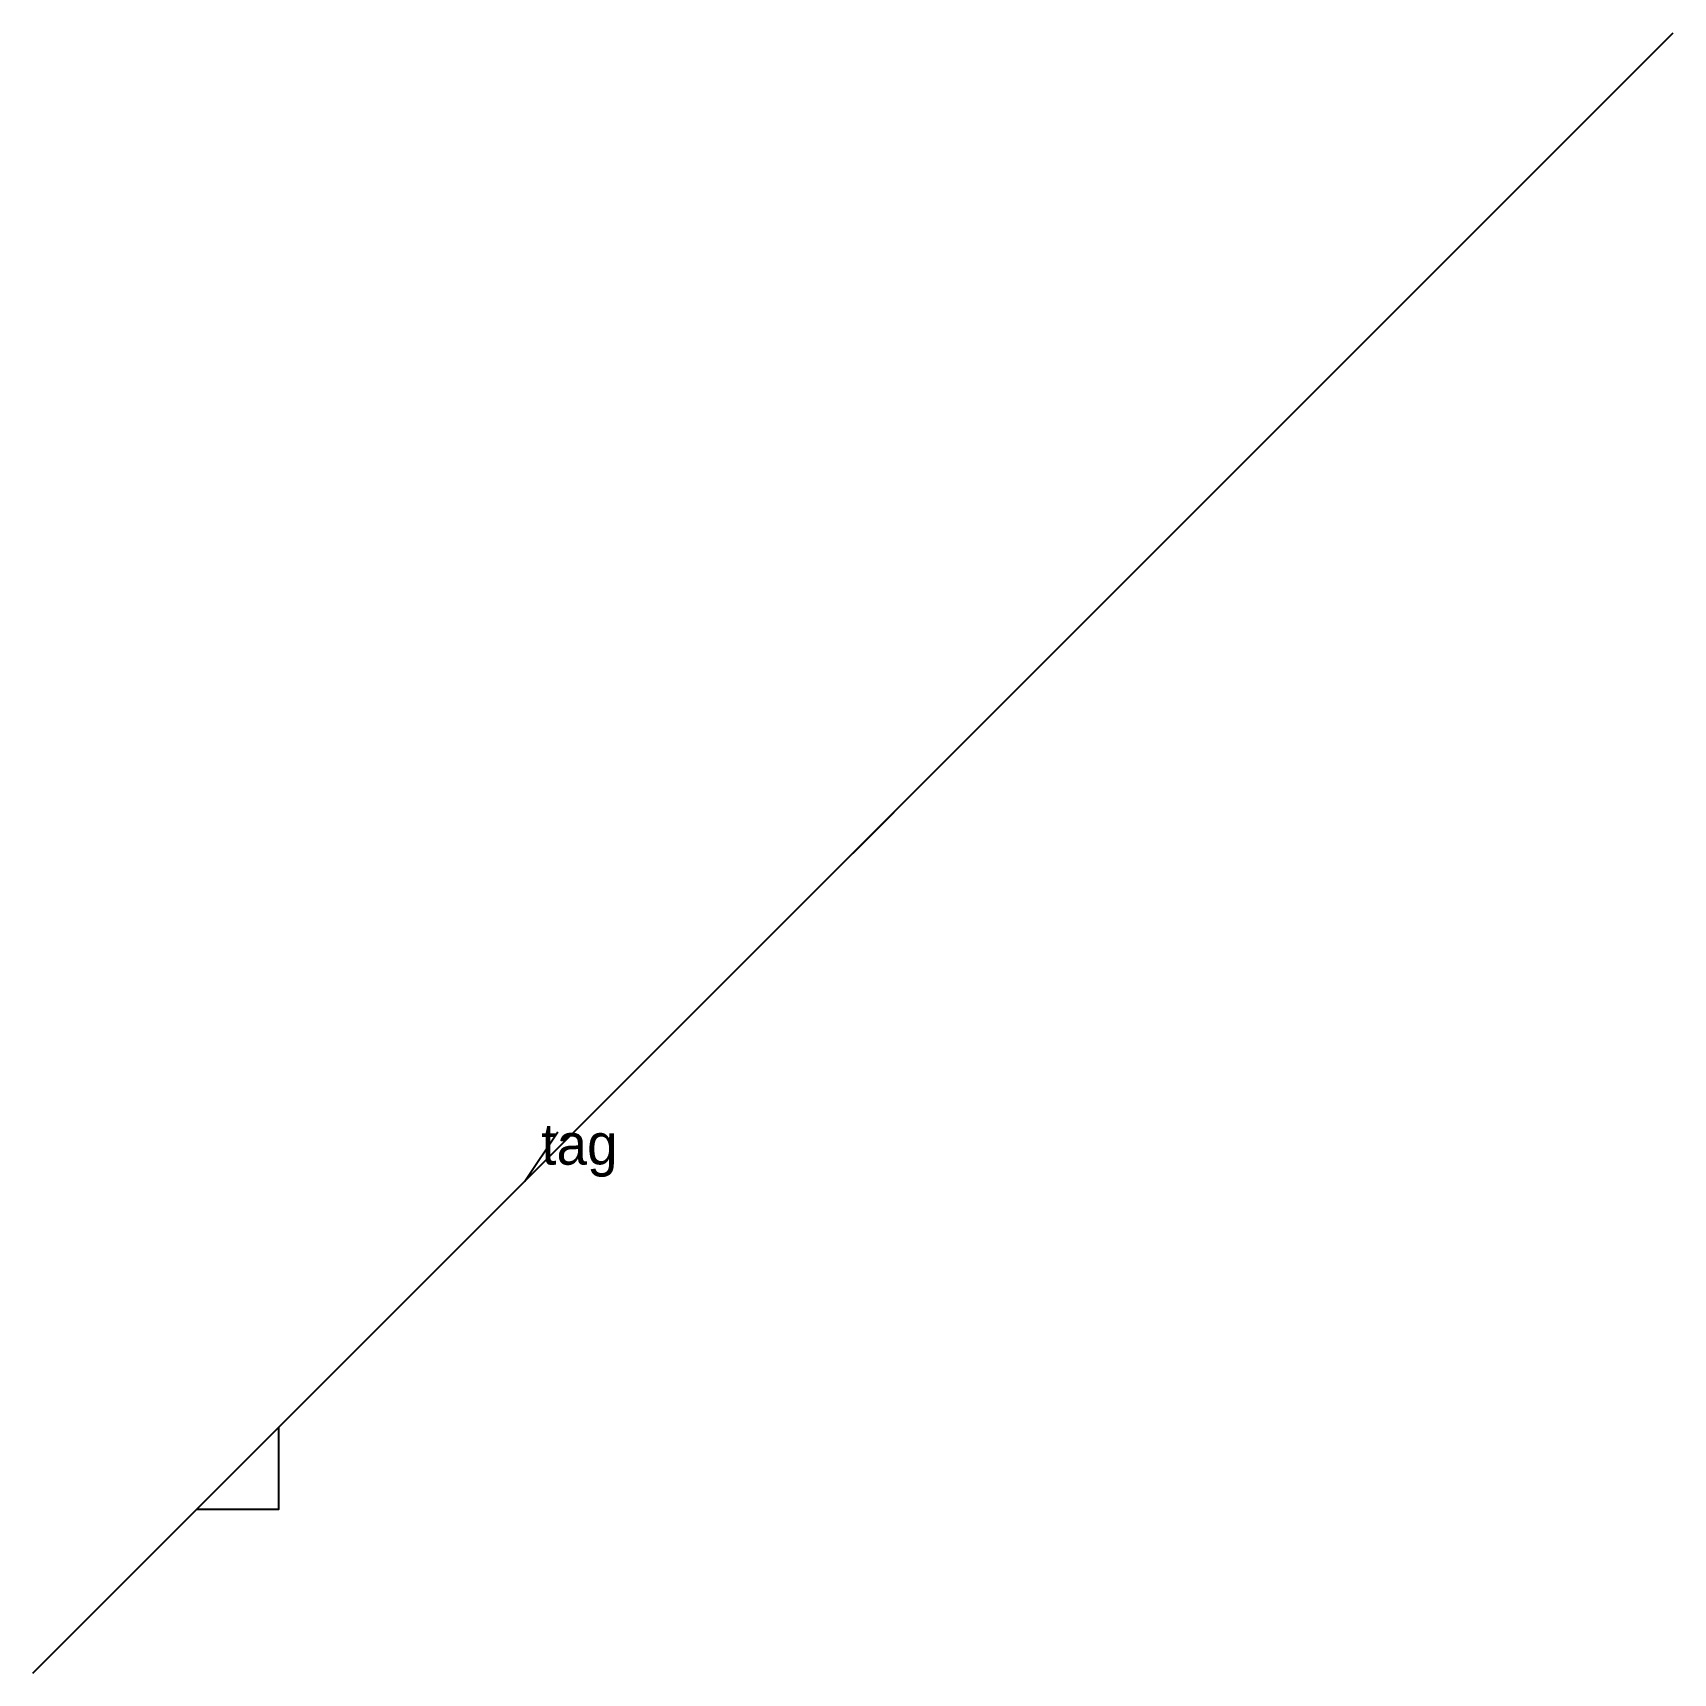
# Model space of a CAD drawing. Extents: x 168000 to 1000010, y 401000 to 1000010.
# Drawn here: x 168000 to 168100, y 401000 to 401100 of the extents above; entities outside this region: 1.
import ezdxf

# ---------------------------------------------------------------- set-up
doc = ezdxf.new("R2010")
doc.units = 0
doc.styles.get("Standard").update_dxf_attribs({"font": '*monospace'})

# ---------------------------------------------------------------- blocks, each defined once
blk = doc.blocks.new('Box')
blk.add_line((0, 0), (2, 3))

msp = doc.modelspace()

# ---------------------------------------------------------------- linework, layer by layer
for p, q in [((1000000, 1000000), (1000010, 1000010)), ((168000, 401000), (168100, 401100)), ((168050, 401050), (168055, 401055)), ((168040, 401040), (168045, 401045)), ((168020, 401020), (168025, 401025))]:
    msp.add_line(p, q)
msp.add_lwpolyline([(168010, 401010), (168015, 401010), (168015, 401015)], close=True)

# ---------------------------------------------------------------- block references
ref = msp.add_blockref('Box', (168030, 401030))
ref.add_attrib('CODE', 'tag', (168031, 401031), dxfattribs={"height": 2.5})

doc.saveas('drawing.dxf')
